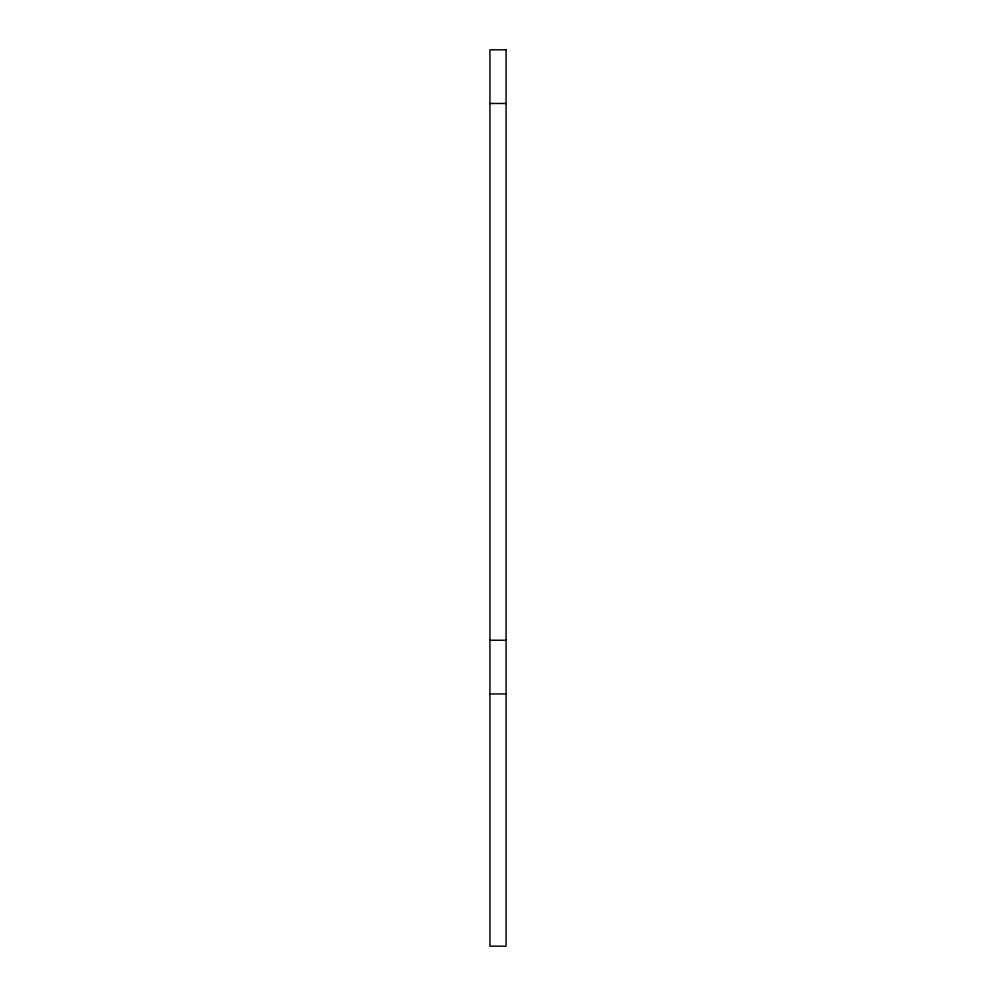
<?xml version="1.0" encoding="UTF-8"?>
<svg xmlns="http://www.w3.org/2000/svg" width="996" height="996" viewBox="0 0 996 996"><rect width="100%" height="100%" fill="white"/><g stroke="black" fill="none" stroke-linecap="round" stroke-linejoin="round"><path stroke-width="1.49" d="M489.945 103.472L506.055 103.472M489.945 640.241L506.055 640.241M489.945 693.926L506.055 693.926M506.055 49.8L489.945 49.8L489.945 946.2L506.055 946.2L506.055 49.8"/></g></svg>
